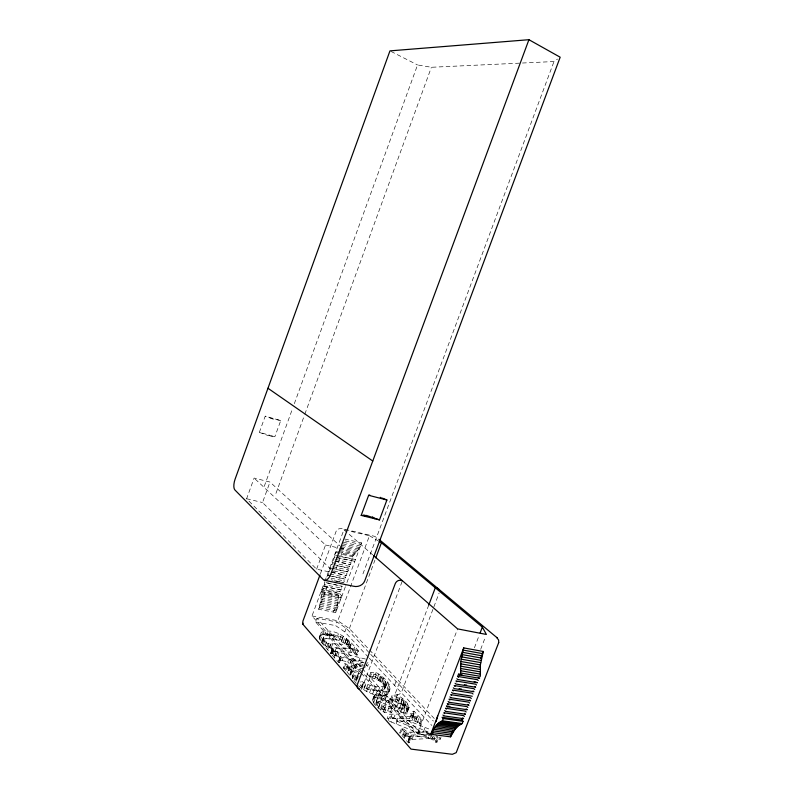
<?xml version="1.0" encoding="UTF-8"?>
<svg xmlns="http://www.w3.org/2000/svg" width="794" height="794" viewBox="0 0 794 794"><rect width="100%" height="100%" fill="white"/><g stroke="black" fill="none" stroke-linecap="round" stroke-linejoin="round"><path stroke-width="0.6" stroke-dasharray="3.97 2.98" d="M345.37 586.726L335.743 612.531L318.692 609.306L320.697 601.028L321.917 589.446L338.849 592.83L341.946 595.947M335.743 612.531L337.708 604.333L338.849 592.83M365.538 659.06L337.599 652.162L332.021 649.413L330.582 653.264L338.462 662.325L339.594 662.335L338.71 660.965L340.219 656.31L341.658 656.281L349.231 658.028L355.375 664.896L353.906 668.816L348.824 670.454L343.157 667.734L344.636 663.784L345.767 663.784L349.628 666.513L355.375 664.896M338.71 660.965L340.219 656.31M331.336 652.47L332.835 647.884L334.185 647.646L353.092 648.549L358.709 651.229L357.29 654.99L356.228 654.981L353.33 652.747L349.896 652.172L331.872 651.517L331.336 652.47L332.16 653.809L331.048 653.799L320.121 640.708L319.208 637.403L321.302 632.302C336.031 626.784 350.243 640.669 358.709 651.229M386.281 684.914C386.083 678.056 377.349 674.721 371.542 673.56L370.778 672.597L369.299 676.528L370.064 677.51C375.88 678.642 384.624 682.036 384.772 688.914L383.79 689.946C375.989 692.239 367.146 689.817 360.397 685.54L361.915 681.48C368.684 685.738 377.497 688.18 385.298 685.927L386.281 684.914L384.772 688.914M358.471 685.808C366.044 692.179 376.842 697.668 386.867 694.819C395.759 686.195 383.452 676.557 376.108 672.538L370.778 672.597M388.365 693.321L390.211 687.584M357.32 675.575L358.034 677.619L356.516 681.649L355.811 679.585L357.489 674.771L360.704 672.607L359.007 671.387L353.697 672.488L352.199 676.488L352.784 678.691L356.258 683.525M355.811 679.585L357.489 674.771M322.364 640.758L324.061 635.994C333.252 632.689 345.281 636.719 351.147 644.668L349.747 648.4L348.844 648.569C340.566 646.663 325.52 652.37 322.364 640.758L324.061 635.994M374.788 704.764C365.051 685.639 399.561 711.196 403.63 709.31L405.823 704.467C404.027 699.306 397.943 696.993 392.901 696.378L392.097 695.365L390.559 699.445L391.353 700.467C396.404 701.062 402.508 703.405 404.265 708.585M405.823 704.467L405.198 705.181C394.509 704.586 386.877 692.795 375.711 693.926C370.55 699.097 381.954 705.797 386.122 708.337L393.119 708.615L391.531 712.823L384.524 712.575L376.118 706.293M259.35 432.363L265.226 416.135L280.739 420.562L274.893 436.65L267.727 435.44L259.35 432.363L274.893 436.65M346.462 573.139L347.028 573.695L346.353 575.501L316.598 569.179L246.616 498.741L254.12 478.057L269.98 482.047L339.812 545.726M264.243 486.375L292.619 408.374M294.316 403.719L417.545 64.949L431.38 67.272L553.994 61.545L557.527 59.064M331.048 569.526L262.516 502.542L269.98 482.047M275.955 493.392L304.4 415.381M304.827 414.22L431.38 67.272M316.598 569.179L325.53 545.012L254.12 478.057M320.419 573.784L336.259 530.968L337.5 529.231L340.963 528.407L374.768 536.367L377.954 538.521M344.745 539.027L361.637 542.917L345.807 585.575M432.214 735.78L417.594 733.894L311.992 615.965L324.349 582.627M324.766 581.476L343.931 529.737L347.415 530.561M324.825 582.419L324.2 584.176L324.696 584.741L341.638 588.185L340.963 589.992L324.021 586.567C323.317 585.069 322.215 588.046 323.337 588.394L340.289 591.798L339.624 593.604L322.662 590.22L321.917 589.446M326.92 576.742L327.555 575.104L345.003 579.124L345.678 577.317L345.112 576.762M347.812 569.516L348.377 570.062L347.703 571.879L330.264 567.789L329.431 571.948C328.696 570.38 327.624 573.476 328.756 573.774L328.081 575.6L327.555 575.104M354.809 561.358L334.334 556.802L333.51 560.951C332.835 559.442 331.674 562.46 332.825 562.787L349.717 566.44L349.052 568.246L336.974 565.656M322.662 590.22L323.337 588.394M324.021 586.567L324.696 584.741M347.703 571.879L330.79 568.286L331.465 566.45C330.334 566.152 331.396 563.075 332.15 564.623L332.825 562.787M337.321 551.165L335.455 552.902L334.939 554.599L335.544 555.453L334.86 557.289L334.403 556.852M318.692 609.306L328.508 582.915M360.426 672.21L315.605 621.96L316.965 618.278L336.974 621.96L346.244 628.282L369.875 653.452M340.715 546.55L343.435 549.031L334.562 572.96L331.922 570.39M319.208 637.403L321.302 632.302M319.367 638.991L320.756 635.23L320.597 633.662M319.913 636.014L321.689 634.972L323.069 631.27M320.121 640.708L321.52 636.937L320.756 635.23M321.689 634.972L323.019 634.654L324.389 630.962M321.203 642.356L322.612 638.584L321.52 636.937M343.772 580.374L344.328 580.94L343.653 582.746L331.029 579.749M334.711 561.219L350.392 564.623L351.067 562.807L350.501 562.261M336.07 557.557L351.742 560.991L352.308 556.634L357.786 550.361L361.637 542.917M323.019 634.654L324.647 634.515L326.016 630.823M322.711 642.028L325.222 635.24M322.334 643.765L323.744 639.974L322.612 638.584M324.647 634.515L326.612 634.585L327.982 630.902M323.664 643.597L325.074 639.815L323.763 636.996M322.672 639.746L325.987 638.515L327.376 634.793M326.612 634.585L328.905 634.892L330.274 631.21M325.193 645.492L326.602 641.701L325.074 639.815M326.681 646.931L328.091 643.13L326.602 641.701M328.905 634.892L331.277 635.389L332.646 631.716M368.436 657.303L344.864 631.955L335.614 625.603L336.974 621.96M327.664 647.438L329.083 643.636L351.147 644.668M434.298 718.55L349.37 628.61L337.817 620.739L369.468 535.742L348.576 530.829M327.664 649.681L329.093 645.85L323.744 639.974M331.277 635.389L333.43 635.974L334.8 632.312M329.232 647.656L330.651 643.855M329.728 647.686L331.148 643.884M331.247 647.765L332.666 643.974M331.406 651.715L332.835 647.884M330.83 653.522L332.259 649.671M357.29 654.99L346.7 643.537L337.113 637.344L338.472 633.672M331.048 653.799L333.301 647.696M364.099 662.881L334.671 655.457L331.753 653.343L333.192 649.492M332.001 653.541L334.185 647.646M332.16 653.809L333.599 649.958L332.775 648.629M325.987 638.515L337.381 639.904L338.76 636.212M362.937 573.903L553.994 61.545M333.133 654.484L334.572 650.623M334.969 651.556L336.388 647.735M349.747 648.4L344.874 643.458L339.385 640.559L341.321 635.061M334.671 655.457L336.11 651.596M334.383 657.402L335.832 653.531L332.021 649.413M341.291 641.354L342.671 637.661M344.864 631.955L346.244 628.282M341.936 639.904L343.306 636.232M336.16 656.023L337.599 652.162M337.698 656.449L339.137 652.589M343.127 642.306L344.497 638.614M349.37 628.61L374.927 560.167M345.112 642.167L346.482 638.475M344.874 643.458L346.253 639.756M338.462 662.325L340.755 656.191M338.76 660.191L340.209 660.171L341.658 656.281M339.594 662.335L341.053 658.424L340.16 657.065M346.7 643.537L348.08 639.845M346.551 644.817L347.941 641.115M340.209 660.171L342.174 660.608L343.623 656.727M348.258 645.105L349.638 641.393M348.159 646.425L349.549 642.703M348.844 648.569L350.243 644.827M349.33 647.696L350.72 643.974M349.896 652.172L351.305 648.4M344.288 667.724L345.767 663.784M353.906 668.816L347.782 661.898L349.231 658.028M351.682 652.311L353.092 648.549M345.856 669.203L347.335 665.253M353.231 650.752L354.63 647.011M346.7 669.858L348.179 665.908M353.33 652.747L354.729 648.986M363.414 665.561L355.335 668.32L350.114 662.464L351.563 658.593L363.751 661.452M363.066 664.489L352.586 668.588L351.633 669.451L352.328 671.248L350.829 675.237L349.688 675.247L346.968 671.873L348.943 666.345M348.139 670.464L349.628 666.513M354.71 653.591L356.119 649.829M348.824 670.454L350.303 666.503M350.293 670.076L351.772 666.136M356.228 654.981L357.637 651.209M350.829 675.237L350.144 673.431L351.633 669.451M349.688 675.247L351.186 671.258L344.636 663.784M350.253 674.304L351.742 670.325M350.144 673.431L352.586 668.588M351.107 672.558L352.615 671.853L354.094 667.893M355.335 668.32L356.794 664.419L363.702 662.097M352.338 677.411L353.697 672.488M358.65 661.63L360.089 657.799M352.784 678.691L354.293 674.672L353.846 673.401M353.955 680.627L355.464 676.597L354.293 674.672M352.199 676.488L357.518 675.357L359.007 671.387M355.97 680.537L358.68 673.511M366.084 665.838L367.165 662.95L369.002 662.504L367.562 666.345L366.371 664.737M360.952 687.892L362.481 683.813L360 681.738M362.173 686.681L363.702 682.622M361.558 689.43L402.399 580.742M364.158 687.703L365.687 683.644M363.652 689.768L365.19 685.688L362.481 683.813M368.585 681.351L370.113 677.262M370.064 677.51L371.542 673.56M366.332 688.606L367.86 684.547M366.53 691.425L368.069 687.326L365.19 685.688M372.584 678.016L374.063 674.076M368.664 689.381L370.193 685.311M369.299 676.528L374.639 676.458L376.108 672.538M369.538 692.825L371.076 688.735L368.069 687.326M374.837 678.731L376.326 674.791M388.693 691.594L386.192 686.105L377.219 677.987L378.698 674.066M376.842 679.595L378.321 675.654M373.766 690.482L375.294 686.433M372.614 693.976L374.153 689.887C379.046 691.008 385.904 693.688 389.894 689.291M378.579 680.547L380.068 676.607M379.84 679.853L381.319 675.932M372.465 699.911L374.302 694.939M373.269 698.492L374.837 694.353M372.604 701.181L374.173 697.023M380.068 681.53L381.557 677.59M374.153 698.055L375.711 693.926M375.721 694.859L377.259 690.76M373.488 703.037L375.066 698.859M375.512 697.866L377.071 693.738M381.299 682.483L382.787 678.533M378.41 690.899L379.929 686.86M382.311 681.937L383.8 677.997M391.531 712.823L390.658 711.603L382.51 709.26L376.981 705.32L375.89 702.442L377.468 698.273L378.5 697.638C389.467 697.737 397.337 710.729 408.612 708.456L409.118 707.514C407.957 701.638 402.032 697.956 397.318 694.949L392.097 695.365M377.507 698.005L379.056 693.896M382.946 684.061L384.445 680.101M378.798 695.455L380.336 691.366M375.899 703.653L377.468 698.273M375.443 705.628L378.5 697.638M381.706 690.661L383.224 686.631M383.959 685.301L385.963 680.121M379.334 698.392L380.882 694.284M376.981 705.32L378.569 701.132L377.478 699.474M384.663 686.542L386.162 682.562M375.89 702.442L379.036 701.797L380.594 697.648M381.557 695.723L383.095 691.643M383.79 689.946L385.298 685.927M384.971 687.753L386.479 683.773M381.189 698.988L382.738 694.879M386.192 686.105L387.69 682.145M378.143 708.298L379.74 704.089M379.036 701.797L380.415 702.114L381.983 697.966M378.748 706.997L380.336 702.799L378.569 701.132M383.8 695.673L385.328 691.604M409.118 707.514L407.034 712.605C397.695 714.531 390.112 705.618 381.904 702.64L383.462 698.492M387.492 688.031L388.991 684.051M380.644 708.288L382.232 704.08L380.336 702.799M385.547 695.355L387.085 691.296M388.335 689.847L389.844 685.857M380.802 710.332L382.4 706.114M386.867 694.819L388.395 690.77M384.842 700.616L386.4 696.507M382.51 709.26L384.107 705.052L382.232 704.08M385.06 704.169L386.628 700.02M383.055 711.752L384.653 707.523M384.177 709.955L385.775 705.747L392.256 707.404L393.119 708.615M394.529 685.351L396.047 681.321M384.524 712.575L386.122 708.337M388.266 702.501L389.824 698.383M391.353 700.467L392.901 696.378M387.591 710.997L389.189 706.789M391.214 704.238L392.772 700.11M428.78 604.998L394.955 694.422L396.782 694.69A4.476 3.444 -48.1 0 0 401.923 691.227L433.435 608.015M414.121 713.687L388.732 714.272L387.105 718.56L411.58 718.312L412.533 717.865L414.121 713.687L412.949 711.275L414.071 711.226L422.12 719.95L420.512 724.158L419.391 724.227C413.873 717.339 403.868 722.361 396.583 721.012L398.201 716.744C405.486 718.104 415.461 713.171 420.989 720.009L422.12 719.95M391.402 707.881L392.98 703.722M390.658 711.603L392.256 707.404M390.559 699.445L395.779 699.008L397.318 694.949M395.154 701.181L396.692 697.102M388.177 720.555L389.804 716.257L388.732 714.272M396.802 701.747L398.35 697.658M390.39 718.749L392.008 714.471M394.429 709.588L396.007 705.419M433.871 606.864L439.122 592.999M407.55 711.652L406.002 707.762L398.548 700.685L400.087 696.626M398.29 702.412L399.839 698.333M396.692 707.394L398.26 703.266M393.08 717.776L428.026 731.87L426.388 736.177L391.452 722.074L393.08 717.776L389.804 716.257M393.586 718.699L395.204 714.441M397.506 711.146L399.084 706.968M400.92 702.462L402.459 698.392M400.801 703.98L402.35 699.891M399.402 708.665L400.97 704.526M402.796 704.119L404.335 700.04M402.707 705.717L404.265 701.618M396.067 724.029L397.695 719.721M400.543 712.367L402.121 708.188M401.883 709.37L403.451 705.231M404.067 705.4L405.615 701.31M403.918 707.335L405.476 703.226M403.63 709.31L405.198 705.181M403.431 713.072L405.019 708.903M406.002 707.762L407.56 703.653M406.846 709.082L408.404 704.973M405.714 713.121L407.292 708.963M407.421 710.422L408.989 706.303M407.034 712.605L408.612 708.456M409.635 742.757L408.444 740.931L408.771 739.522L428.164 738.628L429.822 734.301L410.448 735.115L410.121 736.514L411.322 738.321L409.635 742.757L408.444 742.856L399.779 732.882L401.436 728.505L402.667 728.475L407.858 732.217L428.026 731.87M426.388 736.177L405.139 736.296L401 732.842L402.667 728.475M403.044 734.857L404.712 730.47M409.644 718.391L411.232 714.203M412.533 717.865L411.371 715.444L412.949 711.275M404.116 735.701L405.784 731.314M420.512 724.158L412.493 715.384L414.071 711.226M404.255 737.834L405.933 733.428L401.436 728.505M411.58 718.312L413.168 714.124M405.139 736.296L406.806 731.899M412.404 716.982L413.992 712.804M411.997 720.763L413.595 716.555M406.191 736.604L407.858 732.217M407.362 736.733L409.029 732.356M413.952 720.783L415.55 716.575M408.324 739.849L411.084 732.336M416.135 719.602L417.733 715.424M408.771 739.522L410.448 735.115M415.679 721.23L417.277 717.032M408.444 740.931L410.121 736.514M408.444 742.856L411.381 734.946M417.346 722.292L418.944 718.084M412.096 739.254L413.773 734.857M419.391 724.227L420.989 720.009M417.594 733.894L457.592 628.888M441.037 737.05L440.194 739.254L417.684 736.385L419.381 731.929L316.965 618.278M429.832 734.271L423.45 731.75L425.078 727.473L398.201 716.744M428.164 738.628L429.792 738.648L431.023 735.403M435.539 734.639L438.625 737.844L436.978 742.172L435.797 742.221L431.718 739.075L432.541 736.921M436.978 742.172L433.117 738.142L433.941 735.988M433.544 740.187L434.784 736.941M435.797 742.221L437.454 737.884L438.625 737.844M474.415 647.815L479.258 635.16M480.668 649.353L485.501 636.738M333.232 612.055L341.271 597.763L338.184 594.637L321.242 591.262M355.98 678.781L357.181 677.5M352.615 671.853L362.729 667.943M363.86 667.506L365.726 666.801M411.322 738.321L410.131 738.41L405.933 733.428M411.371 715.444L412.493 715.384M399.779 732.882L401 732.842M280.739 420.562L270.784 418.428M351.186 671.258L352.328 671.248M341.053 658.424L339.921 658.415L335.832 653.531M333.599 649.958L332.488 649.939L329.093 645.85M330.582 653.264L331.753 653.343M419.381 731.929L430.04 733.319M315.605 621.96L335.614 625.603M311.992 615.965L337.817 620.739M319.645 606.06L336.686 609.316M319.198 607.698L336.239 610.943M320.399 602.715L337.42 606.001M320.051 604.393L337.083 607.668M320.697 601.028L337.708 604.333M321.113 597.674L338.105 600.998M320.935 599.351L337.936 602.656M324.25 594.398L341.271 597.763M321.292 594.398L338.264 597.743M321.233 596.026L338.214 599.361M321.987 592.046L338.949 595.411M321.292 592.81L338.254 596.175M323.565 586.101L340.963 589.992M326.056 582.647L342.313 586.369L324.915 582.459M333.986 580.751L337.609 581.506M338.82 581.754L342.442 582.498M329.292 575.858L345.003 579.124M331.029 578.181L344.328 580.94M329.967 574.022L345.678 577.317M333.738 570.876L347.028 573.695M331.326 571.948L346.353 575.501M332.676 566.708L348.377 570.062M334.026 564.643L349.052 568.246M335.386 560.991L350.392 564.623M335.396 559.383L351.067 562.807M338.552 555.8L355.484 559.532L352.308 556.634L337.857 553.428M335.544 555.453L352.427 559.174M336.388 552.088L353.251 555.83M339.147 549.041L356.03 552.822M339.445 550.421L355.117 553.924M338.522 551.433L354.193 554.927M429.792 738.648L431.718 739.075M340.894 546.55L357.786 550.361M340.031 547.84L356.923 551.631M325.53 545.012L338.661 547.959M339.852 548.227L343.435 549.031M342.542 543.741L359.434 547.582M341.738 545.18L358.63 549.011M345.251 540.932L360.942 544.525M343.316 542.223L360.208 546.083M342.174 660.608L347.782 661.898M350.114 662.464L362.302 665.303M246.616 498.741L262.516 502.542M270.615 436.224L272.58 436.779M272.779 418.984L265.226 416.135M337.381 639.904L339.385 640.559M380.415 702.114L381.904 702.64M333.43 635.974L337.113 637.344M371.076 688.735L374.153 689.887M425.078 727.473L430.408 729.567M396.583 721.012L423.45 731.75M384.107 705.052L385.775 705.747M389.268 721.061L391.452 722.074M351.156 560.495L351.742 560.991M328.091 643.13L329.083 643.636M391.055 51.431L417.545 64.949M369.468 535.742L379.433 541.597M374.639 676.458L377.219 677.987M395.779 699.008L398.548 700.685M330.264 567.789L330.79 568.286M357.518 675.357L359.206 676.577M343.931 529.737L372.704 554.837M435.946 736.534L437.454 737.884M349.717 566.44L349.152 565.884M341.638 588.185L341.083 587.61M340.289 591.798L339.733 591.222M370.729 654.355L433.395 721.091M369.279 658.206L431.867 725.508M343.157 667.734L346.968 671.873M351.563 658.593L356.794 664.419M361.24 673.123L417.684 736.385M431.152 735.82L433.117 738.142M355.464 676.597L357.012 678.513M439.479 737.11L440.194 739.254M330.483 634.773L329.103 638.485L333.133 638.971L334.502 635.279L330.483 634.773"/><path stroke-width="1.19" d="M463.726 647.904L460.788 661.491L460.649 673.014L480.35 676.319L480.39 664.906L483.258 651.467L463.726 647.904L430.745 734.271L450.535 736.842L455.21 729.021L458.585 725.686L462.217 723.542L463.041 721.329L461.88 720.079L442.069 717.31L443.26 718.57L463.041 721.329M319.992 574.945L302.871 621.226L302.961 624.372L410.984 749.099L452.342 754.3L456.203 752.662L498.721 642.564M498.711 642.634L498.612 640.024L496.627 637.384M432.442 734.49L433.097 732.167M436.065 721.716L437.712 715.9M528.923 39.7L331.009 573.695A10.918 5.092 -77.4 0 1 323.198 579.521L234.875 489.938A8.823 3.414 -75 0 1 235.103 479.139L389.953 50.876L528.923 39.7L560.177 57.208L364.783 580.781C363.136 585.257 357.955 587.401 353.489 586.23L324.379 580.255M382.361 498.116L386.906 500.002L379.492 519.891L361.191 515.395L368.654 495.297L369.776 495.019M375.79 557.845L381.418 542.768L379.433 541.597M428.78 604.998L435.291 587.788L437.087 588.165A4.456 3.533 -52.6 0 1 439.161 589.902M450.535 736.842L452.699 731.165M458.565 677.272L457.691 676.428L458.565 674.156L462.039 674.731M460.649 673.014L460.133 674.384A1.032 0.586 -82.2 0 1 459.289 674.84L458.565 674.156M480.142 632.858L482.345 627.101L381.418 542.768M461.88 720.079L462.743 717.845L463.567 718.659L444.035 715.91M480.648 658.246L483.258 651.467M430.745 734.271L435.42 726.361L438.774 722.977L442.387 720.803L443.26 718.57M361.191 515.395L366.669 515.485L379.492 519.891M431.569 732.495L451.359 735.085M433.385 729.22L453.176 731.84M432.442 730.808L452.233 733.418M435.42 726.361L455.21 729.021M434.378 727.731L454.168 730.381M437.613 723.979L457.423 726.669M436.502 725.111L456.292 727.78M441.156 721.389L460.986 724.118M439.955 722.113L459.776 724.833M438.774 722.977L458.585 725.686M442.387 720.803L462.217 723.542M445.771 711.374L465.363 714.193M449.89 706.491L446.407 705.975L447.28 706.799M447.508 706.839L467.09 709.707M449.245 702.293L468.807 705.211M450.982 697.747L470.534 700.725M472.261 696.229L452.491 693.162L451.607 692.358M459.15 688.726L461.463 689.093M464.361 684.756L466.673 685.133M457.691 676.428L477.383 679.684L478.206 680.518M474.197 681.56L477.373 682.711L457.711 679.495L456.828 678.711M459.428 674.93L479.129 678.205M460.441 668.459L480.102 671.803M460.51 670.751L480.181 674.076M460.47 666.146L480.112 669.521M460.589 663.824L480.211 667.208M461.076 659.159L480.658 662.603M460.788 661.491L480.39 664.906M461.443 656.846L481.015 660.32M461.89 654.564L481.462 658.047M462.426 652.301L481.978 655.814M463.041 650.078L482.583 653.621M402.399 580.742L400.533 580.345A4.556 3.682 -51 0 0 395.233 583.709L357.409 684.478A4.585 3.573 -46.4 0 0 359.662 689.152M368.654 495.297L386.906 500.002M380.257 497.352L381.18 497.679M450.754 697.708L449.87 696.904M449.017 702.253L448.134 701.439M445.543 711.335L444.67 710.511M443.806 715.87L442.943 715.047M267.965 388.256L372.763 461.026M470.465 700.705L469.621 699.911M372.475 516.914L374.718 518.72M468.738 705.201L467.894 704.397M363.87 515.018L365.706 516.507M467.011 709.697L466.177 708.883M465.294 714.183L464.46 713.369M378.907 539.315L497.372 638.009M373.637 555.641L457.592 628.888L486.385 634.446L482.345 627.101M478.246 677.431L478.99 678.116A1.012 0.596 -82.6 0 0 479.725 677.887M474.792 686.433L475.636 687.217L455.974 684.051L455.081 683.257M473.065 690.929L473.909 691.713L454.228 688.606L453.344 687.812M456.818 681.838L455.954 680.984L475.656 684.19L476.479 685.024M455.081 686.393L454.218 685.54L473.929 688.686L474.752 689.529M453.334 690.949L452.481 690.085L472.202 693.172L473.026 694.025M451.597 695.494L450.744 694.631L470.485 697.668L471.299 698.521M449.861 700.04L449.007 699.167L468.758 702.154L469.572 703.018M448.124 704.586L447.27 703.712L467.041 706.64L467.855 707.504M446.387 709.131L445.533 708.248L465.314 711.126L466.128 712M444.65 713.667L443.806 712.774L463.597 715.602L464.411 716.486M302.643 623.24L302.961 624.372"/></g></svg>
